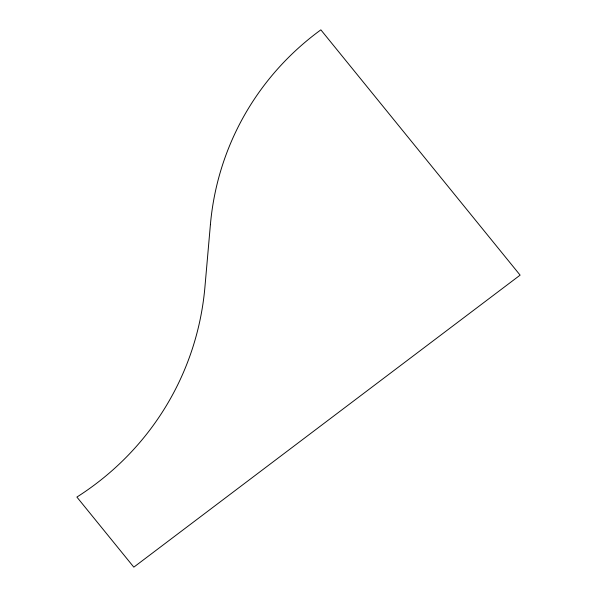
<?xml version="1.0" encoding="UTF-8"?>
<svg xmlns="http://www.w3.org/2000/svg" width="597" height="597" viewBox="0 0 597 597"><rect width="100%" height="100%" fill="white"/><g stroke="black" fill="none" stroke-linecap="round" stroke-linejoin="round"><path stroke-width="0.9" d="M210.398 224.681L204.928 287.053A300.164 287.5 24.8 0 1 76.886 497.07L133.818 567.15L520.114 275.135L320.858 29.85A292.336 280.008 24.8 0 0 210.398 224.681"/></g></svg>
